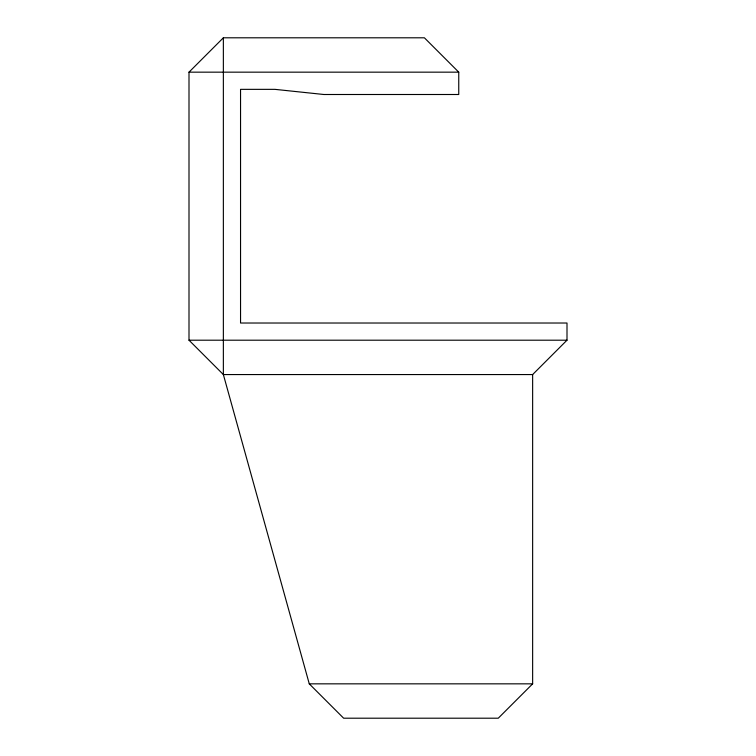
<?xml version="1.0" encoding="UTF-8"?>
<svg xmlns="http://www.w3.org/2000/svg" width="756" height="756" viewBox="0 0 756 756"><rect width="100%" height="100%" fill="white"/><g stroke="black" fill="none" stroke-linecap="round" stroke-linejoin="round"><path stroke-width="1.13" d="M189 72.16L223.36 37.8L424.39 37.8L458.75 72.16L458.75 94.5L323.88 94.5L274.91 89.35L240.55 89.35L240.55 323.02L567 323.02L567 340.2L532.64 374.56L223.36 374.56L189 340.2L189 72.16L458.75 72.16M532.64 374.56L532.64 683.84L498.27 718.2L343.64 718.2L309.27 683.84L223.36 374.56L223.36 37.8M189 340.2L567 340.2M309.27 683.84L532.64 683.84"/></g></svg>
